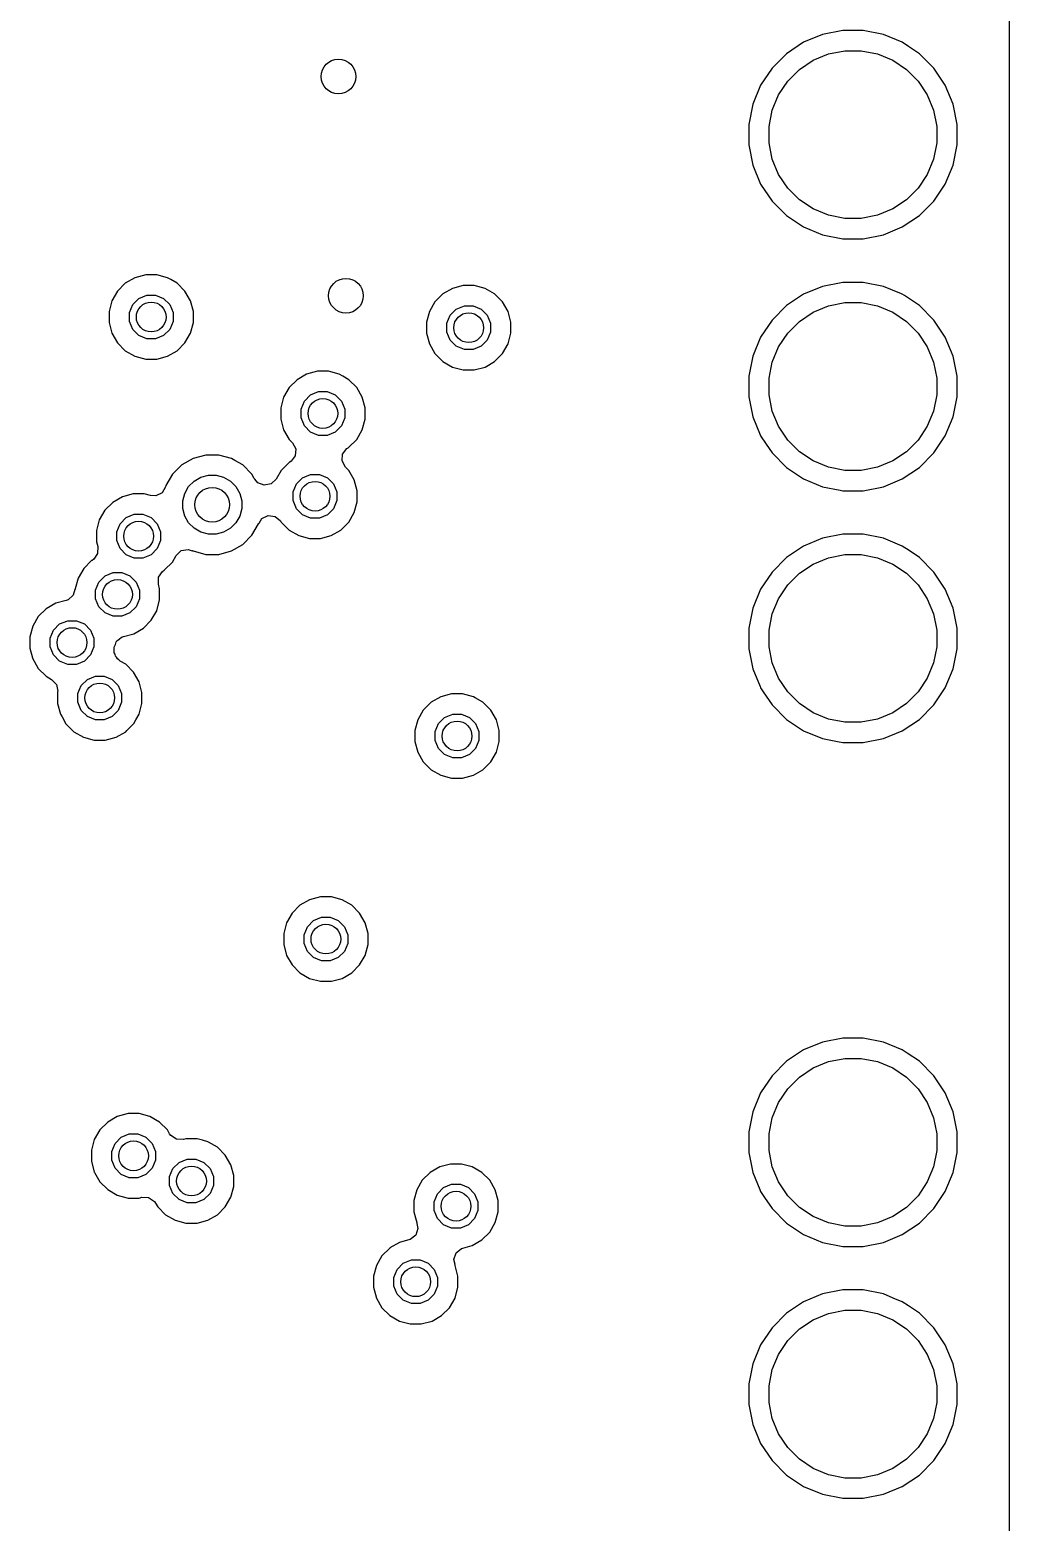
# Model space of a CAD drawing. Header units: inches. Extents: x 5.12 to 6.15, y -4.12 to -1.79.
# Drawn here: x 5.761 to 6.15, y -3.459 to -2.867 of the extents above; entities that cross this region are included whole.
import ezdxf

# ---------------------------------------------------------------- set-up
doc = ezdxf.new("R2010")
doc.units = ezdxf.units.IN
doc.header["$MEASUREMENT"] = 0
doc.layers.add('In1.Cu', color=91, linetype='CONTINUOUS', true_color=0x7fc87f)

msp = doc.modelspace()

# ---------------------------------------------------------------- linework, layer by layer
at = {"layer": 'In1.Cu', "linetype": 'CONTINUOUS'}
for p, q in [((6.14961, -1.80299), (6.14961, -4.10252)), ((6.08352, -2.86725), (6.07553, -2.86884)), ((6.09167, -2.86725), (6.08352, -2.86725)), ((6.08352, -2.86725), (6.08352, -2.86725)), ((6.09966, -2.86884), (6.09167, -2.86725)), ((6.09167, -2.86725), (6.09167, -2.86725)), ((6.06801, -2.87195), (6.06123, -2.87648)), ((6.07553, -2.86884), (6.06801, -2.87195)), ((6.07553, -2.86884), (6.07553, -2.86884)), ((6.10719, -2.87195), (6.09966, -2.86884)), ((6.09966, -2.86884), (6.09966, -2.86884)), ((6.10966, -2.87361), (6.10719, -2.87195)), ((6.06123, -2.87648), (6.05547, -2.88224)), ((6.06637, -2.88274), (6.07182, -2.87909)), ((6.07182, -2.87909), (6.07788, -2.87658)), ((6.07788, -2.87658), (6.08432, -2.8753)), ((6.08432, -2.8753), (6.09088, -2.8753)), ((6.09088, -2.8753), (6.09731, -2.87658)), ((6.09731, -2.87658), (6.10337, -2.87909)), ((6.10337, -2.87909), (6.10883, -2.88274)), ((6.11396, -2.87648), (6.10966, -2.87361)), ((6.11972, -2.88224), (6.11396, -2.87648)), ((6.05547, -2.88224), (6.05095, -2.88902)), ((6.06173, -2.88738), (6.06637, -2.88274)), ((6.10883, -2.88274), (6.11347, -2.88738)), ((6.12425, -2.88902), (6.11972, -2.88224)), ((6.11972, -2.88224), (6.11972, -2.88224)), ((6.05095, -2.88902), (6.04783, -2.89654)), ((6.05809, -2.89283), (6.06173, -2.88738)), ((6.11347, -2.88738), (6.11711, -2.89283)), ((6.12737, -2.89654), (6.12425, -2.88902)), ((6.04783, -2.89654), (6.04624, -2.90453)), ((6.04783, -2.89654), (6.04783, -2.89654)), ((6.05557, -2.89889), (6.05809, -2.89283)), ((6.11711, -2.89283), (6.11962, -2.89889)), ((6.12896, -2.90453), (6.12737, -2.89654)), ((6.05429, -2.90533), (6.05557, -2.89889)), ((6.11962, -2.89889), (6.1209, -2.90533)), ((6.04624, -2.90453), (6.04624, -2.91268)), ((6.05429, -2.91189), (6.05429, -2.90533)), ((6.1209, -2.90533), (6.1209, -2.91189)), ((6.12896, -2.91268), (6.12896, -2.90453)), ((6.04624, -2.91268), (6.04783, -2.92067)), ((6.05557, -2.91832), (6.05429, -2.91189)), ((6.1209, -2.91189), (6.11962, -2.91832)), ((6.12737, -2.92067), (6.12896, -2.91268)), ((6.04783, -2.92067), (6.04783, -2.92067)), ((6.04783, -2.92067), (6.05095, -2.9282)), ((6.05809, -2.92438), (6.05557, -2.91832)), ((6.11962, -2.91832), (6.11711, -2.92438)), ((6.12425, -2.9282), (6.12737, -2.92067)), ((6.06173, -2.92984), (6.05809, -2.92438)), ((6.11711, -2.92438), (6.11347, -2.92984)), ((6.05095, -2.9282), (6.05547, -2.93497)), ((6.06637, -2.93447), (6.06173, -2.92984)), ((6.11347, -2.92984), (6.10883, -2.93447)), ((6.11972, -2.93497), (6.12425, -2.9282)), ((6.05547, -2.93497), (6.06123, -2.94073)), ((6.07182, -2.93812), (6.06637, -2.93447)), ((6.07788, -2.94063), (6.07182, -2.93812)), ((6.10337, -2.93812), (6.09731, -2.94063)), ((6.10883, -2.93447), (6.10337, -2.93812)), ((6.11396, -2.94073), (6.11972, -2.93497)), ((6.06123, -2.94073), (6.06123, -2.94073)), ((6.06123, -2.94073), (6.06801, -2.94526)), ((6.08432, -2.94191), (6.07788, -2.94063)), ((6.09088, -2.94191), (6.08432, -2.94191)), ((6.09731, -2.94063), (6.09088, -2.94191)), ((6.10719, -2.94526), (6.11396, -2.94073)), ((6.06801, -2.94526), (6.07553, -2.94837)), ((6.07553, -2.94837), (6.08352, -2.94996)), ((6.08352, -2.94996), (6.08352, -2.94996)), ((6.08352, -2.94996), (6.08352, -2.94996)), ((6.08352, -2.94996), (6.09167, -2.94996)), ((6.09167, -2.94996), (6.09966, -2.94837)), ((6.09167, -2.94996), (6.09167, -2.94996)), ((6.09966, -2.94837), (6.10719, -2.94526)), ((5.79871, -2.9676), (5.79559, -2.97071)), ((5.80253, -2.96539), (5.79871, -2.9676)), ((5.79871, -2.9676), (5.79871, -2.9676)), ((5.80679, -2.96425), (5.80253, -2.96539)), ((5.80253, -2.96539), (5.80253, -2.96539)), ((5.81121, -2.96425), (5.80679, -2.96425)), ((5.81547, -2.96539), (5.81121, -2.96425)), ((5.81674, -2.96612), (5.81547, -2.96539)), ((5.81547, -2.96539), (5.81547, -2.96539)), ((5.81547, -2.96539), (5.81547, -2.96539)), ((5.81929, -2.9676), (5.81674, -2.96612)), ((5.8224, -2.97071), (5.81929, -2.9676)), ((6.08352, -2.96725), (6.07553, -2.96884)), ((6.09167, -2.96725), (6.08352, -2.96725)), ((6.08352, -2.96725), (6.08352, -2.96725)), ((6.09966, -2.96884), (6.09167, -2.96725)), ((6.09167, -2.96725), (6.09167, -2.96725)), ((5.79559, -2.97071), (5.79339, -2.97453)), ((5.79559, -2.97071), (5.79559, -2.97071)), ((5.80163, -2.97608), (5.80408, -2.97363)), ((5.80408, -2.97363), (5.80727, -2.97231)), ((5.80727, -2.97231), (5.81073, -2.97231)), ((5.81073, -2.97231), (5.81392, -2.97363)), ((5.81392, -2.97363), (5.81637, -2.97608)), ((5.82461, -2.97453), (5.8224, -2.97071)), ((5.92475, -2.97183), (5.92163, -2.97495)), ((5.92857, -2.96963), (5.92475, -2.97183)), ((5.92475, -2.97183), (5.92475, -2.97183)), ((5.93283, -2.96848), (5.92857, -2.96963)), ((5.92857, -2.96963), (5.92857, -2.96963)), ((5.93724, -2.96848), (5.93283, -2.96848)), ((5.94151, -2.96963), (5.93724, -2.96848)), ((5.94533, -2.97183), (5.94151, -2.96963)), ((5.94844, -2.97495), (5.94533, -2.97183)), ((6.06801, -2.97195), (6.06123, -2.97648)), ((6.07553, -2.96884), (6.06801, -2.97195)), ((6.07553, -2.96884), (6.07553, -2.96884)), ((6.10689, -2.97183), (6.09966, -2.96884)), ((6.09966, -2.96884), (6.09966, -2.96884)), ((6.10719, -2.97195), (6.10689, -2.97183)), ((6.10802, -2.97251), (6.10719, -2.97195)), ((6.11396, -2.97648), (6.10802, -2.97251)), ((5.79339, -2.97453), (5.79225, -2.97879)), ((5.79225, -2.97879), (5.79225, -2.98321)), ((5.79339, -2.97453), (5.79339, -2.97453)), ((5.80031, -2.97927), (5.80163, -2.97608)), ((5.80031, -2.98273), (5.80031, -2.97927)), ((5.81637, -2.97608), (5.81769, -2.97927)), ((5.81769, -2.97927), (5.81769, -2.98273)), ((5.82575, -2.97879), (5.82461, -2.97453)), ((5.82575, -2.98303), (5.82575, -2.97879)), ((5.91943, -2.97877), (5.91829, -2.98303)), ((5.92163, -2.97495), (5.91943, -2.97877)), ((5.91943, -2.97877), (5.91943, -2.97877)), ((5.92163, -2.97495), (5.92163, -2.97495)), ((5.92767, -2.98031), (5.93012, -2.97787)), ((5.93012, -2.97787), (5.93331, -2.97655)), ((5.93331, -2.97655), (5.93677, -2.97655)), ((5.93677, -2.97655), (5.93996, -2.97787)), ((5.93996, -2.97787), (5.9424, -2.98031)), ((5.95065, -2.97877), (5.94844, -2.97495)), ((5.95179, -2.98303), (5.95065, -2.97877)), ((6.06123, -2.97648), (6.05547, -2.98224)), ((6.06637, -2.98274), (6.07182, -2.97909)), ((6.07182, -2.97909), (6.07788, -2.97658)), ((6.07788, -2.97658), (6.08432, -2.9753)), ((6.08432, -2.9753), (6.09088, -2.9753)), ((6.09088, -2.9753), (6.09731, -2.97658)), ((6.09731, -2.97658), (6.10337, -2.97909)), ((6.10337, -2.97909), (6.10883, -2.98274)), ((6.11972, -2.98224), (6.11396, -2.97648)), ((5.79225, -2.98321), (5.79339, -2.98747)), ((5.80163, -2.98592), (5.80031, -2.98273)), ((5.81769, -2.98273), (5.81637, -2.98592)), ((5.82461, -2.98747), (5.82575, -2.98321)), ((5.82575, -2.98321), (5.82575, -2.98303)), ((5.91829, -2.98303), (5.91829, -2.98744)), ((5.92635, -2.98351), (5.92767, -2.98031)), ((5.92635, -2.98696), (5.92635, -2.98351)), ((5.9424, -2.98031), (5.94373, -2.98351)), ((5.94373, -2.98351), (5.94373, -2.98696)), ((5.95179, -2.98744), (5.95179, -2.98303)), ((6.05547, -2.98224), (6.05095, -2.98902)), ((6.06173, -2.98738), (6.06637, -2.98274)), ((6.10883, -2.98274), (6.11347, -2.98738)), ((6.12425, -2.98902), (6.11972, -2.98224)), ((6.11972, -2.98224), (6.11972, -2.98224)), ((5.79339, -2.98747), (5.79559, -2.99129)), ((5.79559, -2.99129), (5.79871, -2.9944)), ((5.80408, -2.98837), (5.80163, -2.98592)), ((5.80727, -2.98969), (5.80408, -2.98837)), ((5.81073, -2.98969), (5.80727, -2.98969)), ((5.81392, -2.98837), (5.81073, -2.98969)), ((5.81637, -2.98592), (5.81392, -2.98837)), ((5.81929, -2.9944), (5.8224, -2.99129)), ((5.8224, -2.99129), (5.82461, -2.98747)), ((5.91829, -2.98744), (5.91943, -2.9917)), ((5.91943, -2.9917), (5.92163, -2.99552)), ((5.92767, -2.99016), (5.92635, -2.98696)), ((5.93012, -2.9926), (5.92767, -2.99016)), ((5.9424, -2.99016), (5.93996, -2.9926)), ((5.94373, -2.98696), (5.9424, -2.99016)), ((5.94844, -2.99552), (5.95065, -2.9917)), ((5.95065, -2.9917), (5.95179, -2.98744)), ((6.05095, -2.98902), (6.04783, -2.99654)), ((6.05809, -2.99283), (6.06173, -2.98738)), ((6.11347, -2.98738), (6.11711, -2.99283)), ((6.12737, -2.99654), (6.12425, -2.98902)), ((5.79871, -2.9944), (5.80253, -2.99661)), ((5.80253, -2.99661), (5.80679, -2.99775)), ((5.81121, -2.99775), (5.81547, -2.99661)), ((5.81547, -2.99661), (5.81929, -2.9944)), ((5.92163, -2.99552), (5.92475, -2.99864)), ((5.93331, -2.99392), (5.93012, -2.9926)), ((5.93677, -2.99392), (5.93331, -2.99392)), ((5.93996, -2.9926), (5.93677, -2.99392)), ((5.94533, -2.99864), (5.94844, -2.99552)), ((6.04783, -2.99654), (6.04624, -3.00453)), ((6.04783, -2.99654), (6.04783, -2.99654)), ((6.05557, -2.99889), (6.05809, -2.99283)), ((6.11711, -2.99283), (6.11962, -2.99889)), ((6.12896, -3.00453), (6.12737, -2.99654)), ((5.80679, -2.99775), (5.80679, -2.99775)), ((5.80679, -2.99775), (5.81121, -2.99775)), ((5.81121, -2.99775), (5.81121, -2.99775)), ((5.87496, -3.00254), (5.8707, -3.00368)), ((5.87937, -3.00254), (5.87496, -3.00254)), ((5.88363, -3.00368), (5.87937, -3.00254)), ((5.92475, -2.99864), (5.92857, -3.00085)), ((5.92857, -3.00085), (5.93283, -3.00199)), ((5.93283, -3.00199), (5.93283, -3.00199)), ((5.93283, -3.00199), (5.93724, -3.00199)), ((5.93724, -3.00199), (5.94151, -3.00085)), ((5.93724, -3.00199), (5.93724, -3.00199)), ((5.94151, -3.00085), (5.94533, -2.99864)), ((6.05429, -3.00533), (6.05557, -2.99889)), ((6.11962, -2.99889), (6.1209, -3.00533)), ((5.86376, -3.00901), (5.86156, -3.01283)), ((5.86688, -3.00589), (5.86376, -3.00901)), ((5.86376, -3.00901), (5.86376, -3.00901)), ((5.8707, -3.00368), (5.86688, -3.00589)), ((5.86688, -3.00589), (5.86688, -3.00589)), ((5.8707, -3.00368), (5.8707, -3.00368)), ((5.88511, -3.00453), (5.88363, -3.00368)), ((5.88745, -3.00589), (5.88511, -3.00453)), ((5.89057, -3.00901), (5.88745, -3.00589)), ((5.89278, -3.01283), (5.89057, -3.00901)), ((6.04624, -3.00453), (6.04624, -3.01268)), ((6.05429, -3.01189), (6.05429, -3.00533)), ((6.1209, -3.00533), (6.1209, -3.01189)), ((6.12896, -3.01268), (6.12896, -3.00453)), ((5.86156, -3.01283), (5.86041, -3.01709)), ((5.86156, -3.01283), (5.86156, -3.01283)), ((5.86848, -3.01756), (5.8698, -3.01437)), ((5.8698, -3.01437), (5.87224, -3.01193)), ((5.87224, -3.01193), (5.87544, -3.0106)), ((5.87544, -3.0106), (5.87889, -3.0106)), ((5.87889, -3.0106), (5.88209, -3.01193)), ((5.88209, -3.01193), (5.88453, -3.01437)), ((5.88453, -3.01437), (5.88585, -3.01756)), ((5.89392, -3.01709), (5.89278, -3.01283)), ((6.04624, -3.01268), (6.04783, -3.02067)), ((6.05557, -3.01832), (6.05429, -3.01189)), ((6.1209, -3.01189), (6.11962, -3.01832)), ((6.12737, -3.02067), (6.12896, -3.01268)), ((5.86041, -3.01709), (5.86041, -3.0215)), ((5.86848, -3.02102), (5.86848, -3.01756)), ((5.8698, -3.02421), (5.86848, -3.02102)), ((5.88585, -3.02102), (5.88453, -3.02421)), ((5.88585, -3.01756), (5.88585, -3.02102)), ((5.89392, -3.0215), (5.89392, -3.01709)), ((6.04783, -3.02067), (6.04783, -3.02067)), ((6.04783, -3.02067), (6.05078, -3.02779)), ((6.05809, -3.02438), (6.05557, -3.01832)), ((6.11962, -3.01832), (6.11711, -3.02438)), ((6.12425, -3.0282), (6.12737, -3.02067)), ((5.86041, -3.0215), (5.86156, -3.02576)), ((5.86156, -3.02576), (5.86376, -3.02958)), ((5.87224, -3.02666), (5.8698, -3.02421)), ((5.87544, -3.02798), (5.87224, -3.02666)), ((5.88209, -3.02666), (5.87889, -3.02798)), ((5.88453, -3.02421), (5.88209, -3.02666)), ((5.89057, -3.02958), (5.89278, -3.02576)), ((5.89278, -3.02576), (5.89392, -3.0215)), ((6.06173, -3.02984), (6.05809, -3.02438)), ((6.11711, -3.02438), (6.11347, -3.02984)), ((5.86376, -3.02958), (5.86376, -3.02958)), ((5.86376, -3.02958), (5.86507, -3.03089)), ((5.86507, -3.03089), (5.86639, -3.0333)), ((5.87889, -3.02798), (5.87544, -3.02798)), ((5.88499, -3.03541), (5.88664, -3.03321)), ((5.88664, -3.03321), (5.88712, -3.03289)), ((5.88712, -3.03289), (5.88745, -3.0327)), ((5.88745, -3.0327), (5.89057, -3.02958)), ((6.05078, -3.02779), (6.05095, -3.0282)), ((6.05095, -3.0282), (6.05318, -3.03154)), ((6.05318, -3.03154), (6.05547, -3.03497)), ((6.06637, -3.03447), (6.06173, -3.02984)), ((6.11347, -3.02984), (6.10883, -3.03447)), ((6.11972, -3.03497), (6.12425, -3.0282)), ((5.82561, -3.03716), (5.82112, -3.03975)), ((5.83063, -3.03581), (5.82561, -3.03716)), ((5.83581, -3.03581), (5.83063, -3.03581)), ((5.83832, -3.03649), (5.83581, -3.03581)), ((5.84083, -3.03716), (5.83832, -3.03649)), ((5.84223, -3.03797), (5.84083, -3.03716)), ((5.84532, -3.03975), (5.84223, -3.03797)), ((5.86373, -3.03876), (5.86061, -3.04188)), ((5.86406, -3.03857), (5.86373, -3.03876)), ((5.86373, -3.03876), (5.86373, -3.03876)), ((5.86455, -3.03825), (5.86406, -3.03857)), ((5.86619, -3.03605), (5.86455, -3.03825)), ((5.86639, -3.0333), (5.86619, -3.03605)), ((5.88479, -3.03815), (5.88499, -3.03541)), ((5.88611, -3.04057), (5.88479, -3.03815)), ((6.05547, -3.03497), (6.06123, -3.04073)), ((6.07182, -3.03812), (6.06637, -3.03447)), ((6.07788, -3.04063), (6.07182, -3.03812)), ((6.10337, -3.03812), (6.09731, -3.04063)), ((6.10883, -3.03447), (6.10337, -3.03812)), ((6.11396, -3.04073), (6.11972, -3.03497)), ((5.81745, -3.04342), (5.81486, -3.04791)), ((5.82112, -3.03975), (5.81745, -3.04342)), ((5.81745, -3.04342), (5.81745, -3.04342)), ((5.82112, -3.03975), (5.82112, -3.03975)), ((5.82603, -3.04615), (5.8287, -3.04461)), ((5.8287, -3.04461), (5.83168, -3.04381)), ((5.83168, -3.04381), (5.83476, -3.04381)), ((5.83476, -3.04381), (5.83774, -3.04461)), ((5.83774, -3.04461), (5.84041, -3.04615)), ((5.84899, -3.04342), (5.84532, -3.03975)), ((5.84993, -3.04505), (5.84899, -3.04342)), ((5.85013, -3.04539), (5.84993, -3.04505)), ((5.86061, -3.04188), (5.85858, -3.04539)), ((5.86061, -3.04188), (5.86061, -3.04188)), ((5.86665, -3.04724), (5.86909, -3.0448)), ((5.86909, -3.0448), (5.87229, -3.04348)), ((5.87229, -3.04348), (5.87574, -3.04348)), ((5.87574, -3.04348), (5.87894, -3.0448)), ((5.87894, -3.0448), (5.88138, -3.04724)), ((5.88742, -3.04188), (5.88611, -3.04057)), ((5.88963, -3.0457), (5.88742, -3.04188)), ((6.06123, -3.04073), (6.06123, -3.04073)), ((6.06123, -3.04073), (6.06801, -3.04526)), ((6.08432, -3.04191), (6.07788, -3.04063)), ((6.09088, -3.04191), (6.08432, -3.04191)), ((6.09731, -3.04063), (6.09088, -3.04191)), ((6.10719, -3.04526), (6.11396, -3.04073)), ((5.81328, -3.05082), (5.8108, -3.05202)), ((5.81471, -3.04847), (5.81328, -3.05082)), ((5.81486, -3.04791), (5.81471, -3.04847)), ((5.82151, -3.05398), (5.82231, -3.051)), ((5.82231, -3.051), (5.82385, -3.04833)), ((5.82385, -3.04833), (5.82603, -3.04615)), ((5.84041, -3.04615), (5.84259, -3.04833)), ((5.84259, -3.04833), (5.84413, -3.051)), ((5.84413, -3.051), (5.84493, -3.05398)), ((5.85134, -3.04679), (5.85013, -3.04539)), ((5.85389, -3.04781), (5.85134, -3.04679)), ((5.85659, -3.04729), (5.85389, -3.04781)), ((5.85858, -3.04539), (5.85659, -3.04729)), ((5.86533, -3.05044), (5.86665, -3.04724)), ((5.86533, -3.05389), (5.86533, -3.05044)), ((5.88138, -3.04724), (5.8827, -3.05044)), ((5.8827, -3.05044), (5.8827, -3.05389)), ((5.89077, -3.04996), (5.88963, -3.0457)), ((5.89077, -3.05437), (5.89077, -3.04996)), ((6.06801, -3.04526), (6.07553, -3.04837)), ((6.07553, -3.04837), (6.08254, -3.04977)), ((6.08254, -3.04977), (6.08352, -3.04996)), ((6.08352, -3.04996), (6.08352, -3.04996)), ((6.08352, -3.04996), (6.08352, -3.04996)), ((6.08352, -3.04996), (6.09167, -3.04996)), ((6.09167, -3.04996), (6.09966, -3.04837)), ((6.09167, -3.04996), (6.09167, -3.04996)), ((6.09966, -3.04837), (6.10719, -3.04526)), ((5.79371, -3.0546), (5.7906, -3.05771)), ((5.79753, -3.05239), (5.79371, -3.05459)), ((5.79371, -3.05459), (5.79371, -3.0546)), ((5.80179, -3.05125), (5.79753, -3.05239)), ((5.79753, -3.05239), (5.79753, -3.05239)), ((5.80621, -3.05125), (5.80179, -3.05125)), ((5.80873, -3.05192), (5.80621, -3.05125)), ((5.80621, -3.05125), (5.80621, -3.05125)), ((5.8108, -3.05202), (5.80873, -3.05192)), ((5.82151, -3.05706), (5.82151, -3.05398)), ((5.84493, -3.05398), (5.84493, -3.05706)), ((5.86665, -3.05709), (5.86533, -3.05389)), ((5.8827, -3.05389), (5.88138, -3.05709)), ((5.88963, -3.05863), (5.89077, -3.05437)), ((5.78839, -3.06153), (5.78725, -3.06579)), ((5.79059, -3.05771), (5.78839, -3.06153)), ((5.78839, -3.06153), (5.78839, -3.06153)), ((5.7906, -3.05771), (5.79059, -3.05771)), ((5.79663, -3.06308), (5.79908, -3.06063)), ((5.79908, -3.06063), (5.80227, -3.05931)), ((5.80227, -3.05931), (5.80573, -3.05931)), ((5.80573, -3.05931), (5.80892, -3.06063)), ((5.80892, -3.06063), (5.81137, -3.06308)), ((5.82231, -3.06004), (5.82151, -3.05706)), ((5.82385, -3.06271), (5.82231, -3.06004)), ((5.82603, -3.06489), (5.82385, -3.06271)), ((5.84259, -3.06271), (5.84041, -3.06489)), ((5.84413, -3.06004), (5.84259, -3.06271)), ((5.84493, -3.05706), (5.84413, -3.06004)), ((5.85158, -3.06312), (5.8517, -3.06283)), ((5.8517, -3.06283), (5.85182, -3.06288)), ((5.85182, -3.06288), (5.85295, -3.06102)), ((5.85295, -3.06102), (5.85542, -3.05982)), ((5.85542, -3.05982), (5.85815, -3.06014)), ((5.85815, -3.06014), (5.86027, -3.06189)), ((5.86027, -3.06189), (5.86046, -3.06219)), ((5.86046, -3.06219), (5.86061, -3.06245)), ((5.86061, -3.06245), (5.86061, -3.06245)), ((5.86061, -3.06245), (5.86061, -3.06245)), ((5.86061, -3.06245), (5.86373, -3.06557)), ((5.86909, -3.05953), (5.86665, -3.05709)), ((5.87229, -3.06085), (5.86909, -3.05953)), ((5.87574, -3.06085), (5.87229, -3.06085)), ((5.87894, -3.05953), (5.87574, -3.06085)), ((5.88138, -3.05709), (5.87894, -3.05953)), ((5.8843, -3.06557), (5.88742, -3.06245)), ((5.88742, -3.06245), (5.88963, -3.05863)), ((5.78725, -3.06579), (5.78725, -3.07021)), ((5.79531, -3.06627), (5.79663, -3.06308)), ((5.79531, -3.06973), (5.79531, -3.06627)), ((5.81137, -3.06308), (5.81269, -3.06627)), ((5.81269, -3.06627), (5.81269, -3.06973)), ((5.8287, -3.06643), (5.82603, -3.06489)), ((5.83168, -3.06723), (5.8287, -3.06643)), ((5.83476, -3.06723), (5.83168, -3.06723)), ((5.83774, -3.06643), (5.83476, -3.06723)), ((5.84041, -3.06489), (5.83774, -3.06643)), ((5.84532, -3.07129), (5.84899, -3.06762)), ((5.84899, -3.06762), (5.85158, -3.06312)), ((5.85158, -3.06312), (5.85158, -3.06312)), ((5.86373, -3.06557), (5.86755, -3.06778)), ((5.86755, -3.06778), (5.87181, -3.06892)), ((5.87622, -3.06892), (5.88048, -3.06778)), ((5.88048, -3.06778), (5.8843, -3.06557)), ((6.08352, -3.06725), (6.07553, -3.06884)), ((6.09167, -3.06725), (6.08352, -3.06725)), ((6.08352, -3.06725), (6.08352, -3.06725)), ((6.09966, -3.06884), (6.09167, -3.06725)), ((6.09167, -3.06725), (6.09167, -3.06725)), ((5.78725, -3.07021), (5.78776, -3.07212)), ((5.78776, -3.07212), (5.7877, -3.07487)), ((5.79663, -3.07292), (5.79531, -3.06973)), ((5.79908, -3.07537), (5.79663, -3.07292)), ((5.81137, -3.07292), (5.80892, -3.07537)), ((5.81269, -3.06973), (5.81137, -3.07292)), ((5.81892, -3.07566), (5.82091, -3.07376)), ((5.82091, -3.07376), (5.82362, -3.07324)), ((5.82362, -3.07324), (5.82531, -3.07378)), ((5.82531, -3.07378), (5.82532, -3.07376)), ((5.82532, -3.07376), (5.82556, -3.07386)), ((5.82556, -3.07386), (5.82559, -3.07387)), ((5.82559, -3.07387), (5.82561, -3.07388)), ((5.82561, -3.07388), (5.82561, -3.07388)), ((5.82561, -3.07388), (5.82561, -3.07388)), ((5.82561, -3.07388), (5.83063, -3.07522)), ((5.83581, -3.07522), (5.84083, -3.07388)), ((5.84083, -3.07388), (5.84532, -3.07129)), ((5.87181, -3.06892), (5.87181, -3.06892)), ((5.87181, -3.06892), (5.87622, -3.06892)), ((5.87622, -3.06892), (5.87622, -3.06892)), ((6.06801, -3.07195), (6.06123, -3.07648)), ((6.07553, -3.06884), (6.06801, -3.07195)), ((6.07553, -3.06884), (6.07553, -3.06884)), ((6.10714, -3.07194), (6.09966, -3.06884)), ((6.09966, -3.06884), (6.09966, -3.06884)), ((6.10719, -3.07195), (6.10714, -3.07194)), ((6.10989, -3.07376), (6.10719, -3.07195)), ((6.11396, -3.07648), (6.10989, -3.07376)), ((5.7853, -3.07772), (5.78219, -3.08084)), ((5.78531, -3.07772), (5.7853, -3.07772)), ((5.78549, -3.07761), (5.78531, -3.07772)), ((5.78615, -3.07715), (5.78549, -3.07761)), ((5.7877, -3.07487), (5.78615, -3.07715)), ((5.80227, -3.07669), (5.79908, -3.07537)), ((5.80573, -3.07669), (5.80227, -3.07669)), ((5.80892, -3.07537), (5.80573, -3.07669)), ((5.81429, -3.0814), (5.8174, -3.07829)), ((5.8174, -3.07829), (5.81892, -3.07566)), ((5.83063, -3.07522), (5.83063, -3.07522)), ((5.83063, -3.07522), (5.83581, -3.07522)), ((5.83581, -3.07522), (5.83581, -3.07522)), ((6.06123, -3.07648), (6.05547, -3.08224)), ((6.06637, -3.08274), (6.07182, -3.07909)), ((6.07182, -3.07909), (6.07788, -3.07658)), ((6.07788, -3.07658), (6.08432, -3.0753)), ((6.08432, -3.0753), (6.09088, -3.0753)), ((6.09088, -3.0753), (6.09731, -3.07658)), ((6.09731, -3.07658), (6.10337, -3.07909)), ((6.10337, -3.07909), (6.10883, -3.08274)), ((6.11972, -3.08224), (6.11396, -3.07648)), ((5.77998, -3.08466), (5.77884, -3.08892)), ((5.78219, -3.08084), (5.77998, -3.08466)), ((5.77998, -3.08466), (5.77998, -3.08466)), ((5.78219, -3.08084), (5.78219, -3.08084)), ((5.7869, -3.0894), (5.78823, -3.0862)), ((5.78823, -3.0862), (5.79067, -3.08376)), ((5.79067, -3.08376), (5.79386, -3.08244)), ((5.79386, -3.08244), (5.79732, -3.08244)), ((5.79732, -3.08244), (5.80051, -3.08376)), ((5.80051, -3.08376), (5.80296, -3.0862)), ((5.80296, -3.0862), (5.80428, -3.0894)), ((5.81183, -3.087), (5.81189, -3.08425)), ((5.81189, -3.08425), (5.81344, -3.08197)), ((5.81344, -3.08197), (5.8141, -3.08151)), ((5.8141, -3.08151), (5.81429, -3.0814)), ((6.05547, -3.08224), (6.05095, -3.08902)), ((6.06173, -3.08738), (6.06637, -3.08274)), ((6.10883, -3.08274), (6.11347, -3.08738)), ((6.12425, -3.08902), (6.11972, -3.08224)), ((6.11972, -3.08224), (6.11972, -3.08224)), ((5.77806, -3.09144), (5.77599, -3.09325)), ((5.77872, -3.08923), (5.77806, -3.09144)), ((5.7788, -3.08924), (5.77872, -3.08923)), ((5.77884, -3.08892), (5.7788, -3.08924)), ((5.7869, -3.09285), (5.7869, -3.0894)), ((5.80428, -3.0894), (5.80428, -3.09285)), ((5.81234, -3.08892), (5.81183, -3.087)), ((5.81234, -3.09333), (5.81234, -3.08892)), ((6.05095, -3.08902), (6.04783, -3.09654)), ((6.05809, -3.09283), (6.06173, -3.08738)), ((6.11347, -3.08738), (6.11711, -3.09283)), ((6.12737, -3.09654), (6.12425, -3.08902)), ((5.76727, -3.09683), (5.76415, -3.09995)), ((5.77109, -3.09463), (5.76727, -3.09683)), ((5.76727, -3.09683), (5.76727, -3.09683)), ((5.77522, -3.09352), (5.77109, -3.09463)), ((5.77109, -3.09463), (5.77109, -3.09463)), ((5.77599, -3.09325), (5.77522, -3.09352)), ((5.78823, -3.09605), (5.7869, -3.09285)), ((5.79067, -3.09849), (5.78823, -3.09605)), ((5.80296, -3.09605), (5.80051, -3.09849)), ((5.80428, -3.09285), (5.80296, -3.09605)), ((5.809, -3.10141), (5.8112, -3.09759)), ((5.8112, -3.09759), (5.81234, -3.09333)), ((6.04783, -3.09654), (6.04624, -3.10453)), ((6.04783, -3.09654), (6.04783, -3.09654)), ((6.05557, -3.09889), (6.05809, -3.09283)), ((6.11711, -3.09283), (6.11962, -3.09889)), ((6.12896, -3.10453), (6.12737, -3.09654)), ((5.76195, -3.10377), (5.76081, -3.10803)), ((5.76415, -3.09995), (5.76195, -3.10377)), ((5.76195, -3.10377), (5.76195, -3.10377)), ((5.76415, -3.09995), (5.76415, -3.09995)), ((5.77019, -3.10531), (5.77264, -3.10287)), ((5.77264, -3.10287), (5.77583, -3.10155)), ((5.77583, -3.10155), (5.77929, -3.10155)), ((5.77929, -3.10155), (5.78248, -3.10287)), ((5.78248, -3.10287), (5.78492, -3.10531)), ((5.79386, -3.09981), (5.79067, -3.09849)), ((5.79732, -3.09981), (5.79386, -3.09981)), ((5.80051, -3.09849), (5.79732, -3.09981)), ((5.80588, -3.10453), (5.809, -3.10141)), ((6.05429, -3.10533), (6.05557, -3.09889)), ((6.11962, -3.09889), (6.1209, -3.10533)), ((5.76081, -3.10803), (5.76081, -3.11244)), ((5.76887, -3.10851), (5.77019, -3.10531)), ((5.76887, -3.11196), (5.76887, -3.10851)), ((5.78492, -3.10531), (5.78625, -3.10851)), ((5.78625, -3.10851), (5.78625, -3.11196)), ((5.79476, -3.11102), (5.79509, -3.10992)), ((5.79509, -3.10992), (5.79527, -3.10976)), ((5.79527, -3.10976), (5.79536, -3.10953)), ((5.79536, -3.10953), (5.7963, -3.10887)), ((5.7963, -3.10887), (5.79716, -3.10812)), ((5.79716, -3.10812), (5.79756, -3.10797)), ((5.79756, -3.10797), (5.79761, -3.10794)), ((5.79761, -3.10794), (5.79766, -3.10794)), ((5.79766, -3.10794), (5.79793, -3.10784)), ((5.79793, -3.10784), (5.80206, -3.10674)), ((5.80206, -3.10674), (5.80587, -3.10453)), ((5.80587, -3.10453), (5.80588, -3.10453)), ((6.04624, -3.10453), (6.04624, -3.11268)), ((6.05429, -3.11189), (6.05429, -3.10533)), ((6.1209, -3.10533), (6.1209, -3.11189)), ((6.12896, -3.11268), (6.12896, -3.10453)), ((5.76081, -3.11244), (5.76185, -3.11635)), ((5.77019, -3.11516), (5.76887, -3.11196)), ((5.77264, -3.1176), (5.77019, -3.11516)), ((5.78492, -3.11516), (5.78248, -3.1176)), ((5.78625, -3.11196), (5.78492, -3.11516)), ((5.79425, -3.11289), (5.79426, -3.11288)), ((5.79428, -3.11304), (5.79425, -3.11289)), ((5.79426, -3.11288), (5.79429, -3.11251)), ((5.79432, -3.11427), (5.79428, -3.11304)), ((5.79429, -3.11251), (5.79431, -3.11244)), ((5.79431, -3.11232), (5.79433, -3.11208)), ((5.79431, -3.11244), (5.79431, -3.11232)), ((5.79464, -3.1149), (5.79432, -3.11427)), ((5.79433, -3.11208), (5.79476, -3.11102)), ((5.79478, -3.11559), (5.79464, -3.1149)), ((5.79526, -3.1161), (5.79478, -3.11559)), ((5.79557, -3.11672), (5.79526, -3.1161)), ((6.04624, -3.11268), (6.04783, -3.12067)), ((6.05557, -3.11832), (6.05429, -3.11189)), ((6.1209, -3.11189), (6.11962, -3.11832)), ((6.12737, -3.12067), (6.12896, -3.11268)), ((5.76185, -3.11635), (5.76195, -3.1167)), ((5.76195, -3.1167), (5.76195, -3.1167)), ((5.76195, -3.1167), (5.76246, -3.11758)), ((5.76246, -3.11758), (5.76415, -3.12052)), ((5.76415, -3.12052), (5.76727, -3.12364)), ((5.77583, -3.11892), (5.77264, -3.1176)), ((5.77929, -3.11892), (5.77583, -3.11892)), ((5.78248, -3.1176), (5.77929, -3.11892)), ((5.79619, -3.11707), (5.79557, -3.11672)), ((5.79667, -3.11758), (5.79619, -3.11707)), ((5.79885, -3.11884), (5.79667, -3.11758)), ((5.80197, -3.12196), (5.79885, -3.11884)), ((5.80417, -3.12578), (5.80197, -3.12196)), ((6.04783, -3.12067), (6.04783, -3.12067)), ((6.04783, -3.12067), (6.05075, -3.12772)), ((6.05809, -3.12438), (6.05557, -3.11832)), ((6.11962, -3.11832), (6.11711, -3.12438)), ((6.12425, -3.1282), (6.12737, -3.12067)), ((5.76727, -3.12364), (5.76945, -3.1249)), ((5.76945, -3.1249), (5.77135, -3.12689)), ((5.77135, -3.12689), (5.77187, -3.12959)), ((5.77988, -3.13052), (5.7812, -3.12732)), ((5.7812, -3.12732), (5.78364, -3.12488)), ((5.78364, -3.12488), (5.78684, -3.12356)), ((5.78684, -3.12356), (5.79029, -3.12356)), ((5.79029, -3.12356), (5.79348, -3.12488)), ((5.79348, -3.12488), (5.79593, -3.12732)), ((5.79593, -3.12732), (5.79725, -3.13052)), ((5.80532, -3.13004), (5.80417, -3.12578)), ((6.05075, -3.12772), (6.05095, -3.1282)), ((6.06173, -3.12984), (6.05809, -3.12438)), ((6.11711, -3.12438), (6.11347, -3.12984)), ((5.77185, -3.12976), (5.77181, -3.13004)), ((5.77181, -3.13004), (5.77181, -3.13004)), ((5.77181, -3.13004), (5.77181, -3.13445)), ((5.77187, -3.12959), (5.77185, -3.12976)), ((5.77988, -3.13397), (5.77988, -3.13052)), ((5.79725, -3.13052), (5.79725, -3.13397)), ((5.80532, -3.13445), (5.80532, -3.13004)), ((5.92013, -3.13394), (5.91701, -3.13706)), ((5.92395, -3.13173), (5.92013, -3.13394)), ((5.92013, -3.13394), (5.92013, -3.13394)), ((5.92821, -3.13059), (5.92395, -3.13173)), ((5.92395, -3.13173), (5.92395, -3.13173)), ((5.93262, -3.13059), (5.92821, -3.13059)), ((5.93688, -3.13173), (5.93262, -3.13059)), ((5.93756, -3.13213), (5.93688, -3.13173)), ((5.93688, -3.13173), (5.93688, -3.13173)), ((5.93688, -3.13173), (5.93688, -3.13173)), ((5.9407, -3.13394), (5.93756, -3.13213)), ((5.94382, -3.13706), (5.9407, -3.13394)), ((6.05095, -3.1282), (6.05199, -3.12976)), ((6.05199, -3.12976), (6.05547, -3.13497)), ((6.06637, -3.13447), (6.06173, -3.12984)), ((6.11347, -3.12984), (6.10883, -3.13447)), ((6.11972, -3.13497), (6.12425, -3.1282)), ((5.77181, -3.13445), (5.77293, -3.13863)), ((5.77293, -3.13863), (5.77295, -3.13871)), ((5.77295, -3.13871), (5.77295, -3.13871)), ((5.77295, -3.13871), (5.77358, -3.13979)), ((5.77358, -3.13979), (5.77516, -3.14253)), ((5.7812, -3.13717), (5.77988, -3.13397)), ((5.78364, -3.13961), (5.7812, -3.13717)), ((5.78684, -3.14093), (5.78364, -3.13961)), ((5.79348, -3.13961), (5.79029, -3.14093)), ((5.79593, -3.13717), (5.79348, -3.13961)), ((5.79725, -3.13397), (5.79593, -3.13717)), ((5.80293, -3.14087), (5.80417, -3.13871)), ((5.80417, -3.13871), (5.80532, -3.13445)), ((5.91701, -3.13706), (5.9148, -3.14088)), ((5.91701, -3.13706), (5.91701, -3.13706)), ((5.92549, -3.13998), (5.92869, -3.13865)), ((5.92869, -3.13865), (5.93214, -3.13865)), ((5.93214, -3.13865), (5.93533, -3.13998)), ((5.94602, -3.14088), (5.94382, -3.13706)), ((6.05547, -3.13497), (6.06123, -3.14073)), ((6.07182, -3.13812), (6.06637, -3.13447)), ((6.07788, -3.14063), (6.07182, -3.13812)), ((6.10337, -3.13812), (6.09731, -3.14063)), ((6.10883, -3.13447), (6.10337, -3.13812)), ((6.11396, -3.14073), (6.11972, -3.13497)), ((5.77516, -3.14253), (5.77828, -3.14565)), ((5.77828, -3.14565), (5.7821, -3.14786)), ((5.79029, -3.14093), (5.78684, -3.14093)), ((5.79503, -3.14786), (5.79885, -3.14565)), ((5.79885, -3.14565), (5.79936, -3.14514)), ((5.79936, -3.14514), (5.80197, -3.14253)), ((5.80197, -3.14252), (5.80206, -3.14238)), ((5.80197, -3.14253), (5.80197, -3.14252)), ((5.80206, -3.14238), (5.80293, -3.14087)), ((5.9148, -3.14088), (5.91366, -3.14514)), ((5.91366, -3.14514), (5.91366, -3.14955)), ((5.9148, -3.14088), (5.9148, -3.14088)), ((5.92173, -3.14561), (5.92305, -3.14242)), ((5.92173, -3.14907), (5.92173, -3.14561)), ((5.92305, -3.14242), (5.92549, -3.13998)), ((5.93533, -3.13998), (5.93778, -3.14242)), ((5.93778, -3.14242), (5.9391, -3.14561)), ((5.9391, -3.14561), (5.9391, -3.14907)), ((5.94717, -3.14514), (5.94602, -3.14088)), ((5.94717, -3.14955), (5.94717, -3.14514)), ((6.06123, -3.14073), (6.06123, -3.14073)), ((6.06123, -3.14073), (6.06801, -3.14526)), ((6.06801, -3.14526), (6.07553, -3.14837)), ((6.08432, -3.14191), (6.07788, -3.14063)), ((6.09088, -3.14191), (6.08432, -3.14191)), ((6.09731, -3.14063), (6.09088, -3.14191)), ((6.09966, -3.14837), (6.10719, -3.14526)), ((6.10719, -3.14526), (6.11396, -3.14073)), ((5.7821, -3.14786), (5.78636, -3.149)), ((5.78636, -3.149), (5.78636, -3.149)), ((5.78636, -3.149), (5.79077, -3.149)), ((5.79077, -3.149), (5.79503, -3.14786)), ((5.79077, -3.149), (5.79077, -3.149)), ((5.91366, -3.14955), (5.9148, -3.15381)), ((5.92305, -3.15226), (5.92173, -3.14907)), ((5.9391, -3.14907), (5.93778, -3.15226)), ((5.94602, -3.15381), (5.94717, -3.14955)), ((6.07553, -3.14837), (6.08143, -3.14955)), ((6.08143, -3.14955), (6.08352, -3.14996)), ((6.08352, -3.14996), (6.08352, -3.14996)), ((6.08352, -3.14996), (6.08352, -3.14996)), ((6.08352, -3.14996), (6.09167, -3.14996)), ((6.09167, -3.14996), (6.09966, -3.14837)), ((6.09167, -3.14996), (6.09167, -3.14996)), ((5.9148, -3.15381), (5.91701, -3.15763)), ((5.91701, -3.15763), (5.92013, -3.16075)), ((5.92549, -3.15471), (5.92305, -3.15226)), ((5.92869, -3.15603), (5.92549, -3.15471)), ((5.93214, -3.15603), (5.92869, -3.15603)), ((5.93533, -3.15471), (5.93214, -3.15603)), ((5.93778, -3.15226), (5.93533, -3.15471)), ((5.9407, -3.16075), (5.94382, -3.15763)), ((5.94382, -3.15763), (5.94602, -3.15381)), ((5.92013, -3.16075), (5.92395, -3.16295)), ((5.92395, -3.16295), (5.92821, -3.16409)), ((5.93262, -3.16409), (5.93688, -3.16295)), ((5.93688, -3.16295), (5.9407, -3.16075)), ((5.92821, -3.16409), (5.92821, -3.16409)), ((5.92821, -3.16409), (5.93262, -3.16409)), ((5.93262, -3.16409), (5.93262, -3.16409)), ((5.86806, -3.21455), (5.86494, -3.21767)), ((5.87188, -3.21234), (5.86806, -3.21455)), ((5.86806, -3.21455), (5.86806, -3.21455)), ((5.87614, -3.2112), (5.87188, -3.21234)), ((5.87188, -3.21234), (5.87188, -3.21234)), ((5.88055, -3.2112), (5.87614, -3.2112)), ((5.88481, -3.21234), (5.88055, -3.2112)), ((5.88863, -3.21455), (5.88481, -3.21234)), ((5.89175, -3.21767), (5.88863, -3.21455)), ((5.86274, -3.22149), (5.86159, -3.22575)), ((5.86494, -3.21767), (5.86274, -3.22149)), ((5.86274, -3.22149), (5.86274, -3.22149)), ((5.86494, -3.21767), (5.86494, -3.21767)), ((5.87098, -3.22303), (5.87343, -3.22059)), ((5.87343, -3.22059), (5.87662, -3.21926)), ((5.87662, -3.21926), (5.88007, -3.21926)), ((5.88007, -3.21926), (5.88327, -3.22059)), ((5.88327, -3.22059), (5.88571, -3.22303)), ((5.89396, -3.22149), (5.89175, -3.21767)), ((5.8951, -3.22575), (5.89396, -3.22149)), ((5.86159, -3.22575), (5.86159, -3.23016)), ((5.86966, -3.22622), (5.87098, -3.22303)), ((5.86966, -3.22968), (5.86966, -3.22622)), ((5.88571, -3.22303), (5.88703, -3.22622)), ((5.88703, -3.22622), (5.88703, -3.22968)), ((5.8951, -3.23016), (5.8951, -3.22575)), ((5.86159, -3.23016), (5.86274, -3.23442)), ((5.86274, -3.23442), (5.86494, -3.23824)), ((5.87098, -3.23287), (5.86966, -3.22968)), ((5.87343, -3.23532), (5.87098, -3.23287)), ((5.88571, -3.23287), (5.88327, -3.23532)), ((5.88703, -3.22968), (5.88571, -3.23287)), ((5.89175, -3.23824), (5.89396, -3.23442)), ((5.89396, -3.23442), (5.8951, -3.23016)), ((5.86494, -3.23824), (5.86806, -3.24136)), ((5.87662, -3.23664), (5.87343, -3.23532)), ((5.88007, -3.23664), (5.87662, -3.23664)), ((5.88327, -3.23532), (5.88007, -3.23664)), ((5.88863, -3.24136), (5.89175, -3.23824)), ((5.86806, -3.24136), (5.87188, -3.24356)), ((5.87188, -3.24356), (5.87614, -3.2447)), ((5.87614, -3.2447), (5.87614, -3.2447)), ((5.87614, -3.2447), (5.88055, -3.2447)), ((5.88055, -3.2447), (5.88481, -3.24356)), ((5.88055, -3.2447), (5.88055, -3.2447)), ((5.88481, -3.24356), (5.88863, -3.24136)), ((6.07553, -3.26884), (6.06801, -3.27195)), ((6.08352, -3.26725), (6.07553, -3.26884)), ((6.07553, -3.26884), (6.07553, -3.26884)), ((6.09167, -3.26725), (6.08352, -3.26725)), ((6.08352, -3.26725), (6.08352, -3.26725)), ((6.09966, -3.26884), (6.09167, -3.26725)), ((6.09167, -3.26725), (6.09167, -3.26725)), ((6.10719, -3.27195), (6.09966, -3.26884)), ((6.09966, -3.26884), (6.09966, -3.26884)), ((6.06801, -3.27195), (6.06123, -3.27648)), ((6.07788, -3.27658), (6.08432, -3.2753)), ((6.08432, -3.2753), (6.09088, -3.2753)), ((6.09088, -3.2753), (6.09731, -3.27658)), ((6.10913, -3.27325), (6.10719, -3.27195)), ((6.11396, -3.27648), (6.10913, -3.27325)), ((6.06123, -3.27648), (6.05547, -3.28224)), ((6.06637, -3.28274), (6.07182, -3.27909)), ((6.07182, -3.27909), (6.07788, -3.27658)), ((6.09731, -3.27658), (6.10337, -3.27909)), ((6.10337, -3.27909), (6.10883, -3.28274)), ((6.11972, -3.28224), (6.11396, -3.27648)), ((6.05547, -3.28224), (6.05095, -3.28902)), ((6.05809, -3.29283), (6.06173, -3.28738)), ((6.06173, -3.28738), (6.06637, -3.28274)), ((6.10883, -3.28274), (6.11347, -3.28738)), ((6.11347, -3.28738), (6.11711, -3.29283)), ((6.12425, -3.28902), (6.11972, -3.28224)), ((6.11972, -3.28224), (6.11972, -3.28224)), ((6.05095, -3.28902), (6.04783, -3.29654)), ((6.05557, -3.29889), (6.05809, -3.29283)), ((6.11711, -3.29283), (6.11962, -3.29889)), ((6.12737, -3.29654), (6.12425, -3.28902)), ((5.79553, -3.29839), (5.79171, -3.3006)), ((5.79979, -3.29725), (5.79553, -3.29839)), ((5.79553, -3.29839), (5.79553, -3.29839)), ((5.80421, -3.29725), (5.79979, -3.29725)), ((5.80847, -3.29839), (5.80421, -3.29725)), ((5.81229, -3.3006), (5.80847, -3.29839)), ((6.04783, -3.29654), (6.04624, -3.30453)), ((6.04783, -3.29654), (6.04783, -3.29654)), ((6.05429, -3.30533), (6.05557, -3.29889)), ((6.11962, -3.29889), (6.1209, -3.30533)), ((6.12896, -3.30453), (6.12737, -3.29654)), ((5.78859, -3.30371), (5.78639, -3.30753)), ((5.78859, -3.30371), (5.78859, -3.30371)), ((5.79171, -3.3006), (5.78859, -3.30371)), ((5.79171, -3.3006), (5.79171, -3.3006)), ((5.79708, -3.30663), (5.80027, -3.30531)), ((5.80027, -3.30531), (5.80373, -3.30531)), ((5.80373, -3.30531), (5.80692, -3.30663)), ((5.8154, -3.30371), (5.81229, -3.3006)), ((5.81588, -3.30453), (5.8154, -3.30371)), ((5.81629, -3.30525), (5.81588, -3.30453)), ((5.81675, -3.30591), (5.81629, -3.30525)), ((6.04624, -3.30453), (6.04624, -3.31268)), ((6.05429, -3.31189), (6.05429, -3.30533)), ((6.1209, -3.30533), (6.1209, -3.31189)), ((6.12896, -3.31268), (6.12896, -3.30453)), ((5.78639, -3.30753), (5.78525, -3.31179)), ((5.78639, -3.30753), (5.78639, -3.30753)), ((5.79331, -3.31227), (5.79463, -3.30908)), ((5.79463, -3.30908), (5.79708, -3.30663)), ((5.80692, -3.30663), (5.80937, -3.30908)), ((5.80937, -3.30908), (5.81069, -3.31227)), ((5.81903, -3.30745), (5.81675, -3.30591)), ((5.82178, -3.30752), (5.81903, -3.30745)), ((5.82279, -3.30725), (5.82178, -3.30752)), ((5.82721, -3.30725), (5.82279, -3.30725)), ((5.82939, -3.30783), (5.82721, -3.30725)), ((5.83147, -3.30839), (5.82939, -3.30783)), ((5.83169, -3.30852), (5.83147, -3.30839)), ((5.83295, -3.30925), (5.83169, -3.30852)), ((5.83169, -3.30852), (5.83169, -3.30852)), ((5.83529, -3.3106), (5.83295, -3.30925)), ((5.8384, -3.31371), (5.83529, -3.3106)), ((5.78525, -3.31179), (5.78525, -3.31621)), ((5.78525, -3.31621), (5.78635, -3.32033)), ((5.79331, -3.31573), (5.79331, -3.31227)), ((5.79463, -3.31892), (5.79331, -3.31573)), ((5.81069, -3.31573), (5.80937, -3.31892)), ((5.81069, -3.31227), (5.81069, -3.31573)), ((5.81763, -3.31908), (5.82008, -3.31663)), ((5.82008, -3.31663), (5.82327, -3.31531)), ((5.82327, -3.31531), (5.82673, -3.31531)), ((5.82673, -3.31531), (5.82992, -3.31663)), ((5.82992, -3.31663), (5.83237, -3.31908)), ((5.84061, -3.31753), (5.8384, -3.31371)), ((5.84175, -3.32179), (5.84061, -3.31753)), ((5.92779, -3.31725), (5.92353, -3.31839)), ((5.93221, -3.31725), (5.92779, -3.31725)), ((5.93647, -3.31839), (5.93221, -3.31725)), ((6.04624, -3.31268), (6.04783, -3.32067)), ((6.05557, -3.31832), (6.05429, -3.31189)), ((6.1209, -3.31189), (6.11962, -3.31832)), ((6.12737, -3.32067), (6.12896, -3.31268)), ((5.78635, -3.32033), (5.78639, -3.32047)), ((5.78639, -3.32047), (5.78639, -3.32047)), ((5.78639, -3.32047), (5.78646, -3.3206)), ((5.78646, -3.3206), (5.78859, -3.32429)), ((5.79708, -3.32137), (5.79463, -3.31892)), ((5.80027, -3.32269), (5.79708, -3.32137)), ((5.80373, -3.32269), (5.80027, -3.32269)), ((5.80692, -3.32137), (5.80373, -3.32269)), ((5.80937, -3.31892), (5.80692, -3.32137)), ((5.81631, -3.32227), (5.81763, -3.31908)), ((5.81631, -3.32573), (5.81631, -3.32227)), ((5.83237, -3.31908), (5.83369, -3.32227)), ((5.83369, -3.32227), (5.83369, -3.32573)), ((5.84175, -3.32621), (5.84175, -3.32179)), ((5.91971, -3.3206), (5.9166, -3.32371)), ((5.92353, -3.31839), (5.91971, -3.3206)), ((5.91971, -3.3206), (5.91971, -3.3206)), ((5.92353, -3.31839), (5.92353, -3.31839)), ((5.94029, -3.3206), (5.93647, -3.31839)), ((5.9434, -3.32371), (5.94029, -3.3206)), ((6.04783, -3.32067), (6.04783, -3.32067)), ((6.04783, -3.32067), (6.05062, -3.3274)), ((6.05809, -3.32438), (6.05557, -3.31832)), ((6.11962, -3.31832), (6.11711, -3.32438)), ((6.12425, -3.3282), (6.12737, -3.32067)), ((5.78859, -3.32429), (5.79171, -3.3274)), ((5.79171, -3.3274), (5.79553, -3.32961)), ((5.81763, -3.32892), (5.81631, -3.32573)), ((5.82008, -3.33137), (5.81763, -3.32892)), ((5.83237, -3.32892), (5.82992, -3.33137)), ((5.83369, -3.32573), (5.83237, -3.32892)), ((5.84061, -3.33047), (5.84175, -3.32621)), ((5.91439, -3.32753), (5.91325, -3.33179)), ((5.9166, -3.32371), (5.91439, -3.32753)), ((5.91439, -3.32753), (5.91439, -3.32753)), ((5.9166, -3.32371), (5.9166, -3.32371)), ((5.92131, -3.33227), (5.92263, -3.32908)), ((5.92263, -3.32908), (5.92508, -3.32663)), ((5.92508, -3.32663), (5.92827, -3.32531)), ((5.92827, -3.32531), (5.93173, -3.32531)), ((5.93173, -3.32531), (5.93492, -3.32663)), ((5.93492, -3.32663), (5.93737, -3.32908)), ((5.93737, -3.32908), (5.93869, -3.33227)), ((5.94561, -3.32753), (5.9434, -3.32371)), ((5.94675, -3.33179), (5.94561, -3.32753)), ((6.05062, -3.3274), (6.05095, -3.3282)), ((6.05095, -3.3282), (6.05252, -3.33055)), ((6.06173, -3.32984), (6.05809, -3.32438)), ((6.11711, -3.32438), (6.11347, -3.32984)), ((6.11972, -3.33497), (6.12425, -3.3282)), ((5.79553, -3.32961), (5.79979, -3.33075)), ((5.79979, -3.33075), (5.79979, -3.33075)), ((5.79979, -3.33075), (5.80421, -3.33075)), ((5.80421, -3.33075), (5.80522, -3.33048)), ((5.80421, -3.33075), (5.80421, -3.33075)), ((5.80522, -3.33048), (5.80797, -3.33055)), ((5.80797, -3.33055), (5.81025, -3.33209)), ((5.81025, -3.33209), (5.81071, -3.33275)), ((5.81071, -3.33275), (5.81159, -3.33429)), ((5.81159, -3.33429), (5.81159, -3.33429)), ((5.81159, -3.33429), (5.81159, -3.33429)), ((5.81159, -3.33429), (5.81471, -3.3374)), ((5.82327, -3.33269), (5.82008, -3.33137)), ((5.82673, -3.33269), (5.82327, -3.33269)), ((5.82992, -3.33137), (5.82673, -3.33269)), ((5.83529, -3.3374), (5.8384, -3.33429)), ((5.8384, -3.33429), (5.84061, -3.33047)), ((5.91325, -3.33179), (5.91325, -3.33621)), ((5.92131, -3.33573), (5.92131, -3.33227)), ((5.93869, -3.33227), (5.93869, -3.33573)), ((5.94675, -3.33621), (5.94675, -3.33179)), ((6.05252, -3.33055), (6.05547, -3.33497)), ((6.05547, -3.33497), (6.06123, -3.34073)), ((6.06637, -3.33447), (6.06173, -3.32984)), ((6.07182, -3.33812), (6.06637, -3.33447)), ((6.10883, -3.33447), (6.10337, -3.33812)), ((6.11347, -3.32984), (6.10883, -3.33447)), ((6.11396, -3.34073), (6.11972, -3.33497)), ((5.81471, -3.3374), (5.81853, -3.33961)), ((5.81853, -3.33961), (5.82279, -3.34075)), ((5.82279, -3.34075), (5.82279, -3.34075)), ((5.82279, -3.34075), (5.82721, -3.34075)), ((5.82721, -3.34075), (5.83147, -3.33961)), ((5.82721, -3.34075), (5.82721, -3.34075)), ((5.83147, -3.33961), (5.83529, -3.3374)), ((5.91325, -3.33621), (5.91416, -3.33961)), ((5.91416, -3.33961), (5.91439, -3.34047)), ((5.91439, -3.34047), (5.91451, -3.34076)), ((5.91451, -3.34076), (5.91439, -3.34081)), ((5.91439, -3.34081), (5.9149, -3.3429)), ((5.92263, -3.33892), (5.92131, -3.33573)), ((5.92508, -3.34137), (5.92263, -3.33892)), ((5.93737, -3.33892), (5.93492, -3.34137)), ((5.93869, -3.33573), (5.93737, -3.33892)), ((5.9434, -3.34429), (5.94561, -3.34047)), ((5.94561, -3.34047), (5.94675, -3.33621)), ((6.06123, -3.34073), (6.06123, -3.34073)), ((6.06123, -3.34073), (6.06801, -3.34526)), ((6.07788, -3.34063), (6.07182, -3.33812)), ((6.08432, -3.34191), (6.07788, -3.34063)), ((6.09731, -3.34063), (6.09088, -3.34191)), ((6.10337, -3.33812), (6.09731, -3.34063)), ((6.10719, -3.34526), (6.11396, -3.34073)), ((5.91184, -3.3472), (5.91129, -3.34738)), ((5.914, -3.3455), (5.91184, -3.3472)), ((5.9149, -3.3429), (5.914, -3.3455)), ((5.92827, -3.34269), (5.92508, -3.34137)), ((5.93173, -3.34269), (5.92827, -3.34269)), ((5.93492, -3.34137), (5.93173, -3.34269)), ((5.94029, -3.3474), (5.9434, -3.34429)), ((6.06801, -3.34526), (6.07553, -3.34837)), ((6.09088, -3.34191), (6.08432, -3.34191)), ((6.09966, -3.34837), (6.10719, -3.34526)), ((5.90371, -3.3506), (5.9006, -3.35371)), ((5.90753, -3.34839), (5.90371, -3.35059)), ((5.90371, -3.35059), (5.90371, -3.3506)), ((5.90975, -3.3478), (5.90753, -3.34839)), ((5.90753, -3.34839), (5.90753, -3.34839)), ((5.91129, -3.34738), (5.90975, -3.3478)), ((5.9291, -3.3551), (5.93, -3.3525)), ((5.93, -3.3525), (5.93216, -3.3508)), ((5.93216, -3.3508), (5.93271, -3.35062)), ((5.93271, -3.35062), (5.93647, -3.34961)), ((5.93647, -3.34961), (5.94029, -3.3474)), ((6.07553, -3.34837), (6.08352, -3.34996)), ((6.08352, -3.34996), (6.08352, -3.34996)), ((6.08352, -3.34996), (6.08352, -3.34996)), ((6.08352, -3.34996), (6.09167, -3.34996)), ((6.09167, -3.34996), (6.09966, -3.34837)), ((6.09167, -3.34996), (6.09167, -3.34996)), ((5.89839, -3.35753), (5.89725, -3.36179)), ((5.9006, -3.35371), (5.89839, -3.35753)), ((5.89839, -3.35753), (5.89839, -3.35753)), ((5.9006, -3.35371), (5.9006, -3.35371)), ((5.90531, -3.36227), (5.90663, -3.35908)), ((5.90663, -3.35908), (5.90908, -3.35663)), ((5.90908, -3.35663), (5.91227, -3.35531)), ((5.91227, -3.35531), (5.91573, -3.35531)), ((5.91573, -3.35531), (5.91892, -3.35663)), ((5.91892, -3.35663), (5.92137, -3.35908)), ((5.92137, -3.35908), (5.92269, -3.36227)), ((5.92961, -3.35719), (5.9291, -3.3551)), ((5.92949, -3.35724), (5.92961, -3.35719)), ((5.92961, -3.35753), (5.92949, -3.35724)), ((5.93075, -3.36179), (5.92961, -3.35753)), ((5.92961, -3.35753), (5.92961, -3.35753)), ((5.89725, -3.36179), (5.89725, -3.36621)), ((5.90531, -3.36573), (5.90531, -3.36227)), ((5.92269, -3.36227), (5.92269, -3.36573)), ((5.93075, -3.36621), (5.93075, -3.36179)), ((5.89725, -3.36621), (5.89839, -3.37047)), ((5.89839, -3.37047), (5.9006, -3.37429)), ((5.90663, -3.36892), (5.90531, -3.36573)), ((5.90908, -3.37137), (5.90663, -3.36892)), ((5.92137, -3.36892), (5.91892, -3.37137)), ((5.92269, -3.36573), (5.92137, -3.36892)), ((5.9274, -3.37429), (5.92961, -3.37047)), ((5.92961, -3.37047), (5.93075, -3.36621)), ((6.07553, -3.36884), (6.06801, -3.37195)), ((6.08352, -3.36725), (6.07553, -3.36884)), ((6.07553, -3.36884), (6.07553, -3.36884)), ((6.09167, -3.36725), (6.08352, -3.36725)), ((6.08352, -3.36725), (6.08352, -3.36725)), ((6.09966, -3.36884), (6.09167, -3.36725)), ((6.09167, -3.36725), (6.09167, -3.36725)), ((6.1036, -3.37047), (6.09966, -3.36884)), ((6.09966, -3.36884), (6.09966, -3.36884)), ((6.10719, -3.37195), (6.1036, -3.37047)), ((5.9006, -3.37429), (5.90371, -3.3774)), ((5.91227, -3.37269), (5.90908, -3.37137)), ((5.91573, -3.37269), (5.91227, -3.37269)), ((5.91892, -3.37137), (5.91573, -3.37269)), ((5.92429, -3.3774), (5.9274, -3.37429)), ((6.06123, -3.37648), (6.05547, -3.38224)), ((6.06801, -3.37195), (6.06123, -3.37648)), ((6.07182, -3.37909), (6.07788, -3.37658)), ((6.07788, -3.37658), (6.08432, -3.3753)), ((6.08432, -3.3753), (6.09088, -3.3753)), ((6.09088, -3.3753), (6.09731, -3.37658)), ((6.09731, -3.37658), (6.10337, -3.37909)), ((6.10966, -3.37361), (6.10719, -3.37195)), ((6.11396, -3.37648), (6.10966, -3.37361)), ((6.11972, -3.38224), (6.11396, -3.37648)), ((5.90371, -3.3774), (5.90753, -3.37961)), ((5.90753, -3.37961), (5.91179, -3.38075)), ((5.91179, -3.38075), (5.91179, -3.38075)), ((5.91179, -3.38075), (5.91621, -3.38075)), ((5.91621, -3.38075), (5.92047, -3.37961)), ((5.91621, -3.38075), (5.91621, -3.38075)), ((5.92047, -3.37961), (5.92429, -3.3774)), ((6.05547, -3.38224), (6.05095, -3.38902)), ((6.06173, -3.38738), (6.06637, -3.38274)), ((6.06637, -3.38274), (6.07182, -3.37909)), ((6.10337, -3.37909), (6.10883, -3.38274)), ((6.10883, -3.38274), (6.11347, -3.38738)), ((6.12425, -3.38902), (6.11972, -3.38224)), ((6.11972, -3.38224), (6.11972, -3.38224)), ((6.05809, -3.39283), (6.06173, -3.38738)), ((6.11347, -3.38738), (6.11711, -3.39283)), ((6.05095, -3.38902), (6.04783, -3.39654)), ((6.05557, -3.39889), (6.05809, -3.39283)), ((6.11711, -3.39283), (6.11962, -3.39889)), ((6.12737, -3.39654), (6.12425, -3.38902)), ((6.04783, -3.39654), (6.04624, -3.40453)), ((6.04783, -3.39654), (6.04783, -3.39654)), ((6.05429, -3.40533), (6.05557, -3.39889)), ((6.11962, -3.39889), (6.1209, -3.40533)), ((6.12896, -3.40453), (6.12737, -3.39654)), ((6.04624, -3.40453), (6.04624, -3.41268)), ((6.05429, -3.41189), (6.05429, -3.40533)), ((6.1209, -3.40533), (6.1209, -3.41189)), ((6.12896, -3.41268), (6.12896, -3.40453)), ((6.05557, -3.41832), (6.05429, -3.41189)), ((6.1209, -3.41189), (6.11962, -3.41832)), ((6.04624, -3.41268), (6.04783, -3.42067)), ((6.05809, -3.42438), (6.05557, -3.41832)), ((6.11962, -3.41832), (6.11711, -3.42438)), ((6.12737, -3.42067), (6.12896, -3.41268)), ((6.04783, -3.42067), (6.04783, -3.42067)), ((6.04783, -3.42067), (6.05095, -3.4282)), ((6.12425, -3.4282), (6.12737, -3.42067)), ((6.05095, -3.4282), (6.05547, -3.43497)), ((6.06173, -3.42984), (6.05809, -3.42438)), ((6.06637, -3.43447), (6.06173, -3.42984)), ((6.11347, -3.42984), (6.10883, -3.43447)), ((6.11711, -3.42438), (6.11347, -3.42984)), ((6.11972, -3.43497), (6.12425, -3.4282)), ((6.05547, -3.43497), (6.06123, -3.44073)), ((6.07182, -3.43812), (6.06637, -3.43447)), ((6.10883, -3.43447), (6.10337, -3.43812)), ((6.11396, -3.44073), (6.11972, -3.43497)), ((6.06123, -3.44073), (6.06123, -3.44073)), ((6.06123, -3.44073), (6.06801, -3.44526)), ((6.07788, -3.44063), (6.07182, -3.43812)), ((6.08432, -3.44191), (6.07788, -3.44063)), ((6.09088, -3.44191), (6.08432, -3.44191)), ((6.09731, -3.44063), (6.09088, -3.44191)), ((6.10337, -3.43812), (6.09731, -3.44063)), ((6.10719, -3.44526), (6.11396, -3.44073)), ((6.06801, -3.44526), (6.07553, -3.44837)), ((6.09966, -3.44837), (6.10719, -3.44526)), ((6.07553, -3.44837), (6.08352, -3.44996)), ((6.08352, -3.44996), (6.08352, -3.44996)), ((6.08352, -3.44996), (6.08352, -3.44996)), ((6.08352, -3.44996), (6.09167, -3.44996)), ((6.09167, -3.44996), (6.09966, -3.44837)), ((6.09167, -3.44996), (6.09167, -3.44996))]:
    msp.add_line(p, q, dxfattribs=at)
at = {"layer": 'In1.Cu'}
for centre, radius in [((5.88331, -2.88555), 0.00689), ((5.88631, -2.97255), 0.00689), ((5.809, -2.981), 0.00591), ((5.93504, -2.98524), 0.00591), ((5.87717, -3.01929), 0.00591), ((5.83322, -3.05552), 0.00689), ((5.87402, -3.05217), 0.00591), ((5.804, -3.068), 0.00591), ((5.79559, -3.09112), 0.00591), ((5.77756, -3.11024), 0.00591), ((5.78856, -3.13224), 0.00591), ((5.93041, -3.14734), 0.00591), ((5.87835, -3.22795), 0.00591), ((5.802, -3.314), 0.00591), ((5.825, -3.324), 0.00591), ((5.93, -3.334), 0.00591), ((5.914, -3.364), 0.00591)]:
    msp.add_circle(centre, radius, dxfattribs=at)

doc.saveas('drawing.dxf')
